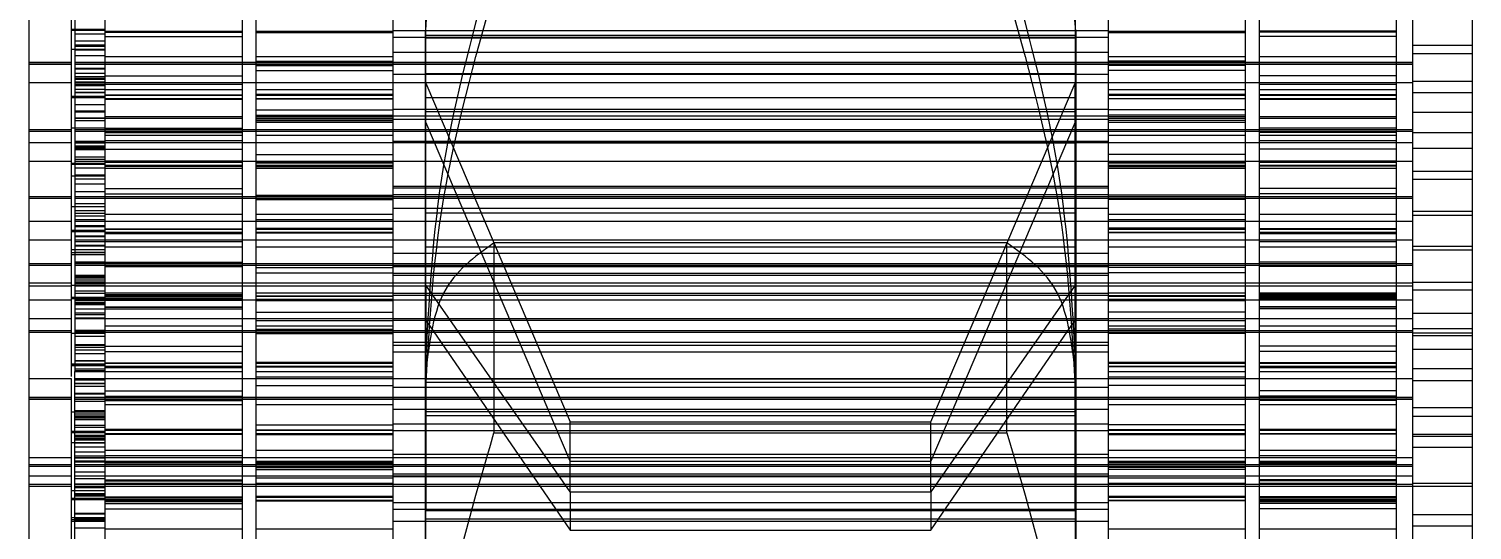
# Model space of a CAD drawing. Header units: metres. Extents: x 0 to 21025, y 0 to 14850.
# Drawn here: x 8624.15 to 8640.15, y 13120.65 to 13126.2 of the extents above; entities that cross this region are included whole.
import ezdxf

# ---------------------------------------------------------------- set-up
doc = ezdxf.new("R2010")
doc.units = ezdxf.units.M
doc.header["$LTSCALE"] = 25
doc.linetypes.add('HIDDEN2', pattern=[4.7625, 3.175, -1.5875])
doc.layers.add('ST1', color=7, linetype='HIDDEN2')

msp = doc.modelspace()

# ---------------------------------------------------------------- linework, layer by layer
at = {"layer": 'ST1'}
for p, q in [((8624.659, 13130.231), (8624.659, 13122.405)), ((8624.623, 13123.357), (8624.623, 13127.047)), ((8624.992, 13127.137), (8624.992, 13123.224)), ((8626.512, 13127.137), (8626.512, 13123.224)), ((8626.664, 13127.108), (8626.664, 13119.282)), ((8628.184, 13127.108), (8628.184, 13119.282)), ((8636.114, 13127.183), (8636.114, 13119.282)), ((8637.634, 13127.108), (8637.634, 13119.282)), ((8637.786, 13127.137), (8637.786, 13123.224)), ((8639.306, 13127.137), (8639.306, 13123.224)), ((8628.549, 13125.6), (8628.549, 13126.714)), ((8635.749, 13126.714), (8635.749, 13125.6)), ((8639.49, 13122.804), (8639.49, 13126.68)), ((8640.149, 13126.68), (8640.149, 13122.804)), ((8624.149, 13126.339), (8624.149, 13123.357)), ((8624.623, 13126.201), (8624.992, 13126.201)), ((8624.992, 13126.183), (8624.623, 13126.183)), ((8624.659, 13126.146), (8624.992, 13126.146)), ((8624.992, 13126.177), (8626.512, 13126.177)), ((8626.512, 13126.172), (8624.992, 13126.172)), ((8624.992, 13126.168), (8626.512, 13126.168)), ((8624.992, 13126.117), (8626.512, 13126.117)), ((8628.184, 13126.172), (8626.664, 13126.172)), ((8626.664, 13126.164), (8628.184, 13126.164)), ((8636.114, 13126.182), (8628.184, 13126.182)), ((8628.184, 13126.111), (8636.114, 13126.111)), ((8628.544, 13122.073), (8628.544, 13126.176)), ((8635.754, 13126.13), (8628.544, 13126.13)), ((8635.754, 13126.099), (8628.544, 13126.099)), ((8635.754, 13126.176), (8635.754, 13122.073)), ((8637.634, 13126.172), (8636.114, 13126.172)), ((8636.114, 13126.164), (8637.634, 13126.164)), ((8639.306, 13126.177), (8637.786, 13126.177)), ((8639.306, 13126.172), (8637.786, 13126.172)), ((8639.306, 13126.168), (8637.786, 13126.168)), ((8639.306, 13126.117), (8637.786, 13126.117)), ((8624.623, 13125.979), (8624.992, 13125.979)), ((8624.992, 13126.066), (8624.659, 13126.066)), ((8624.659, 13126.025), (8624.992, 13126.025)), ((8624.992, 13126.008), (8624.659, 13126.008)), ((8624.659, 13125.97), (8624.992, 13125.97)), ((8628.184, 13125.944), (8636.114, 13125.944)), ((8639.49, 13126.021), (8640.149, 13126.021)), ((8639.49, 13125.929), (8640.149, 13125.929)), ((8624.149, 13125.832), (8624.623, 13125.832)), ((8624.623, 13125.812), (8624.149, 13125.812)), ((8624.623, 13125.809), (8624.149, 13125.809)), ((8624.659, 13125.906), (8624.992, 13125.906)), ((8624.659, 13125.832), (8626.512, 13125.832)), ((8626.512, 13125.812), (8624.659, 13125.812)), ((8626.512, 13125.809), (8624.659, 13125.809)), ((8624.659, 13125.766), (8624.992, 13125.766)), ((8624.659, 13125.761), (8624.992, 13125.761)), ((8624.992, 13125.896), (8626.512, 13125.896)), ((8624.992, 13125.832), (8639.49, 13125.832)), ((8639.49, 13125.812), (8624.992, 13125.812)), ((8639.49, 13125.809), (8624.992, 13125.809)), ((8626.664, 13125.896), (8628.184, 13125.896)), ((8626.664, 13125.845), (8628.184, 13125.845)), ((8626.664, 13125.836), (8628.184, 13125.836)), ((8626.664, 13125.832), (8628.184, 13125.832)), ((8628.184, 13125.812), (8626.664, 13125.812)), ((8628.184, 13125.809), (8626.664, 13125.809)), ((8626.664, 13125.797), (8628.184, 13125.797)), ((8628.184, 13125.832), (8636.114, 13125.832)), ((8636.114, 13125.812), (8628.184, 13125.812)), ((8636.114, 13125.809), (8628.184, 13125.809)), ((8636.114, 13125.896), (8637.634, 13125.896)), ((8637.634, 13125.845), (8636.114, 13125.845)), ((8636.114, 13125.836), (8637.634, 13125.836)), ((8636.114, 13125.832), (8637.634, 13125.832)), ((8637.634, 13125.812), (8636.114, 13125.812)), ((8637.634, 13125.809), (8636.114, 13125.809)), ((8637.634, 13125.797), (8636.114, 13125.797)), ((8637.786, 13125.896), (8639.306, 13125.896)), ((8637.786, 13125.832), (8639.306, 13125.832)), ((8639.306, 13125.812), (8637.786, 13125.812)), ((8639.306, 13125.809), (8637.786, 13125.809)), ((8624.149, 13125.61), (8624.623, 13125.61)), ((8624.659, 13125.711), (8624.992, 13125.711)), ((8624.992, 13125.671), (8624.659, 13125.671)), ((8624.659, 13125.656), (8624.992, 13125.656)), ((8624.659, 13125.647), (8624.992, 13125.647)), ((8624.659, 13125.616), (8624.992, 13125.616)), ((8624.659, 13125.61), (8624.992, 13125.61)), ((8624.659, 13125.61), (8626.512, 13125.61)), ((8624.992, 13125.681), (8626.512, 13125.681)), ((8624.992, 13125.61), (8639.49, 13125.61)), ((8626.664, 13125.741), (8628.184, 13125.741)), ((8626.664, 13125.61), (8628.184, 13125.61)), ((8636.114, 13125.697), (8628.184, 13125.697)), ((8628.184, 13125.61), (8636.114, 13125.61)), ((8628.544, 13125.709), (8635.754, 13125.709)), ((8637.634, 13125.741), (8636.114, 13125.741)), ((8636.114, 13125.61), (8637.634, 13125.61)), ((8639.306, 13125.681), (8637.786, 13125.681)), ((8637.786, 13125.61), (8639.306, 13125.61)), ((8640.149, 13125.62), (8639.49, 13125.62)), ((8624.623, 13125.458), (8624.992, 13125.458)), ((8624.992, 13125.443), (8624.623, 13125.443)), ((8624.992, 13125.44), (8624.623, 13125.44)), ((8624.659, 13125.589), (8624.992, 13125.589)), ((8624.659, 13125.576), (8624.992, 13125.576)), ((8624.659, 13125.535), (8624.992, 13125.535)), ((8624.659, 13125.503), (8624.992, 13125.503)), ((8624.659, 13125.496), (8624.992, 13125.496)), ((8626.512, 13125.586), (8624.992, 13125.586)), ((8626.512, 13125.526), (8624.992, 13125.526)), ((8624.992, 13125.473), (8626.512, 13125.473)), ((8624.992, 13125.469), (8626.512, 13125.469)), ((8628.184, 13125.526), (8626.664, 13125.526)), ((8628.184, 13125.477), (8626.664, 13125.477)), ((8626.664, 13125.469), (8628.184, 13125.469)), ((8628.544, 13125.444), (8635.754, 13125.444)), ((8628.549, 13125.6), (8630.149, 13121.85)), ((8628.549, 13123.363), (8628.549, 13125.6)), ((8634.149, 13121.85), (8635.749, 13125.6)), ((8635.749, 13123.363), (8635.749, 13125.6)), ((8637.634, 13125.526), (8636.114, 13125.526)), ((8637.634, 13125.477), (8636.114, 13125.477)), ((8636.114, 13125.469), (8637.634, 13125.469)), ((8639.306, 13125.586), (8637.786, 13125.586)), ((8639.306, 13125.526), (8637.786, 13125.526)), ((8639.306, 13125.473), (8637.786, 13125.473)), ((8637.786, 13125.469), (8639.306, 13125.469)), ((8640.149, 13125.493), (8639.49, 13125.493)), ((8624.659, 13125.364), (8624.992, 13125.364)), ((8624.659, 13125.363), (8624.992, 13125.363)), ((8624.992, 13125.289), (8624.659, 13125.289)), ((8624.659, 13125.283), (8624.992, 13125.283)), ((8626.512, 13125.429), (8624.992, 13125.429)), ((8624.992, 13125.422), (8626.512, 13125.422)), ((8628.184, 13125.429), (8626.664, 13125.429)), ((8626.664, 13125.426), (8628.184, 13125.426)), ((8626.664, 13125.305), (8628.184, 13125.305)), ((8636.114, 13125.31), (8628.184, 13125.31)), ((8635.749, 13125.284), (8628.549, 13125.284)), ((8637.634, 13125.429), (8636.114, 13125.429)), ((8637.634, 13125.426), (8636.114, 13125.426)), ((8637.634, 13125.305), (8636.114, 13125.305)), ((8639.306, 13125.429), (8637.786, 13125.429)), ((8637.786, 13125.422), (8639.306, 13125.422)), ((8624.659, 13125.217), (8624.992, 13125.217)), ((8624.659, 13125.214), (8624.992, 13125.214)), ((8624.992, 13125.185), (8624.659, 13125.185)), ((8626.512, 13125.229), (8624.992, 13125.229)), ((8626.512, 13125.208), (8624.992, 13125.208)), ((8626.664, 13125.245), (8628.184, 13125.245)), ((8628.184, 13125.229), (8626.664, 13125.229)), ((8626.664, 13125.21), (8628.184, 13125.21)), ((8628.184, 13125.208), (8626.664, 13125.208)), ((8626.664, 13125.19), (8628.184, 13125.19)), ((8626.664, 13125.188), (8628.184, 13125.188)), ((8626.664, 13125.168), (8628.184, 13125.168)), ((8628.184, 13125.239), (8636.114, 13125.239)), ((8628.184, 13125.202), (8636.114, 13125.202)), ((8630.149, 13121.411), (8628.549, 13125.168)), ((8635.749, 13125.168), (8634.149, 13121.411)), ((8637.634, 13125.245), (8636.114, 13125.245)), ((8637.634, 13125.229), (8636.114, 13125.229)), ((8637.634, 13125.21), (8636.114, 13125.21)), ((8637.634, 13125.208), (8636.114, 13125.208)), ((8636.114, 13125.19), (8637.634, 13125.19)), ((8637.634, 13125.188), (8636.114, 13125.188)), ((8636.114, 13125.168), (8637.634, 13125.168)), ((8639.306, 13125.229), (8637.786, 13125.229)), ((8639.306, 13125.208), (8637.786, 13125.208)), ((8639.49, 13125.278), (8640.149, 13125.278)), ((8624.149, 13125.089), (8624.623, 13125.089)), ((8624.623, 13125.067), (8624.149, 13125.067)), ((8624.623, 13125.107), (8624.992, 13125.107)), ((8624.659, 13125.089), (8626.512, 13125.089)), ((8626.512, 13125.067), (8624.659, 13125.067)), ((8624.659, 13124.96), (8624.992, 13124.96)), ((8624.992, 13125.102), (8626.512, 13125.102)), ((8624.992, 13125.089), (8639.49, 13125.089)), ((8639.49, 13125.067), (8624.992, 13125.067)), ((8624.992, 13125.054), (8626.512, 13125.054)), ((8624.992, 13125.023), (8626.512, 13125.023)), ((8624.992, 13124.964), (8626.512, 13124.964)), ((8626.664, 13125.089), (8628.184, 13125.089)), ((8628.184, 13125.067), (8626.664, 13125.067)), ((8626.664, 13125.023), (8628.184, 13125.023)), ((8628.184, 13125.089), (8636.114, 13125.089)), ((8636.114, 13125.067), (8628.184, 13125.067)), ((8636.114, 13125.089), (8637.634, 13125.089)), ((8637.634, 13125.067), (8636.114, 13125.067)), ((8636.114, 13125.023), (8637.634, 13125.023)), ((8639.306, 13125.102), (8637.786, 13125.102)), ((8637.786, 13125.089), (8639.306, 13125.089)), ((8639.306, 13125.067), (8637.786, 13125.067)), ((8639.306, 13125.054), (8637.786, 13125.054)), ((8637.786, 13125.023), (8639.306, 13125.023)), ((8637.786, 13124.964), (8639.306, 13124.964)), ((8639.49, 13125.056), (8640.149, 13125.056)), ((8624.623, 13124.939), (8624.149, 13124.939)), ((8624.659, 13124.942), (8624.992, 13124.942)), ((8624.659, 13124.939), (8624.992, 13124.939)), ((8626.512, 13124.939), (8624.659, 13124.939)), ((8624.659, 13124.907), (8624.992, 13124.907)), ((8624.992, 13124.902), (8624.659, 13124.902)), ((8624.659, 13124.894), (8624.992, 13124.894)), ((8624.659, 13124.884), (8624.992, 13124.884)), ((8624.659, 13124.874), (8624.992, 13124.874)), ((8624.659, 13124.867), (8624.992, 13124.867)), ((8639.49, 13124.939), (8624.992, 13124.939)), ((8624.992, 13124.869), (8626.512, 13124.869)), ((8628.184, 13124.939), (8626.664, 13124.939)), ((8626.664, 13124.809), (8628.184, 13124.809)), ((8636.114, 13124.954), (8628.184, 13124.954)), ((8636.114, 13124.939), (8628.184, 13124.939)), ((8635.749, 13124.935), (8628.549, 13124.935)), ((8637.634, 13124.939), (8636.114, 13124.939)), ((8637.634, 13124.809), (8636.114, 13124.809)), ((8639.306, 13124.939), (8637.786, 13124.939)), ((8639.306, 13124.869), (8637.786, 13124.869)), ((8640.149, 13124.878), (8639.49, 13124.878)), ((8624.149, 13124.738), (8624.623, 13124.738)), ((8624.623, 13124.716), (8624.992, 13124.716)), ((8624.992, 13124.698), (8624.623, 13124.698)), ((8624.659, 13124.783), (8624.992, 13124.783)), ((8624.659, 13124.783), (8624.992, 13124.783)), ((8624.659, 13124.76), (8624.992, 13124.76)), ((8624.659, 13124.738), (8626.512, 13124.738)), ((8624.659, 13124.661), (8624.992, 13124.661)), ((8624.992, 13124.738), (8639.49, 13124.738)), ((8626.512, 13124.735), (8624.992, 13124.735)), ((8624.992, 13124.727), (8626.512, 13124.727)), ((8626.512, 13124.687), (8624.992, 13124.687)), ((8624.992, 13124.683), (8626.512, 13124.683)), ((8626.512, 13124.654), (8624.992, 13124.654)), ((8626.664, 13124.738), (8628.184, 13124.738)), ((8626.664, 13124.731), (8628.184, 13124.731)), ((8626.664, 13124.727), (8628.184, 13124.727)), ((8628.184, 13124.714), (8626.664, 13124.714)), ((8628.184, 13124.687), (8626.664, 13124.687)), ((8626.664, 13124.679), (8628.184, 13124.679)), ((8628.184, 13124.654), (8626.664, 13124.654)), ((8628.184, 13124.738), (8636.114, 13124.738)), ((8636.114, 13124.738), (8637.634, 13124.738)), ((8637.634, 13124.731), (8636.114, 13124.731)), ((8636.114, 13124.727), (8637.634, 13124.727)), ((8637.634, 13124.714), (8636.114, 13124.714)), ((8637.634, 13124.687), (8636.114, 13124.687)), ((8636.114, 13124.679), (8637.634, 13124.679)), ((8637.634, 13124.654), (8636.114, 13124.654)), ((8637.786, 13124.738), (8639.306, 13124.738)), ((8639.306, 13124.735), (8637.786, 13124.735)), ((8637.786, 13124.727), (8639.306, 13124.727)), ((8639.306, 13124.687), (8637.786, 13124.687)), ((8639.306, 13124.683), (8637.786, 13124.683)), ((8639.306, 13124.654), (8637.786, 13124.654)), ((8624.992, 13124.57), (8624.623, 13124.57)), ((8624.992, 13124.581), (8624.659, 13124.581)), ((8624.659, 13124.541), (8624.992, 13124.541)), ((8624.659, 13124.54), (8624.992, 13124.54)), ((8624.659, 13124.485), (8624.992, 13124.485)), ((8640.149, 13124.621), (8639.49, 13124.621)), ((8639.49, 13124.536), (8640.149, 13124.536)), ((8624.149, 13124.347), (8624.623, 13124.347)), ((8624.623, 13124.324), (8624.149, 13124.324)), ((8624.659, 13124.401), (8624.992, 13124.401)), ((8624.659, 13124.347), (8626.512, 13124.347)), ((8626.512, 13124.324), (8624.659, 13124.324)), ((8624.992, 13124.432), (8626.512, 13124.432)), ((8624.992, 13124.373), (8626.512, 13124.373)), ((8624.992, 13124.347), (8639.49, 13124.347)), ((8639.49, 13124.324), (8624.992, 13124.324)), ((8626.664, 13124.36), (8628.184, 13124.36)), ((8626.664, 13124.347), (8628.184, 13124.347)), ((8628.184, 13124.324), (8626.664, 13124.324)), ((8628.184, 13124.459), (8636.114, 13124.459)), ((8636.114, 13124.438), (8628.184, 13124.438)), ((8628.184, 13124.367), (8636.114, 13124.367)), ((8628.184, 13124.347), (8636.114, 13124.347)), ((8636.114, 13124.324), (8628.184, 13124.324)), ((8637.634, 13124.36), (8636.114, 13124.36)), ((8636.114, 13124.347), (8637.634, 13124.347)), ((8637.634, 13124.324), (8636.114, 13124.324)), ((8639.306, 13124.432), (8637.786, 13124.432)), ((8639.306, 13124.373), (8637.786, 13124.373)), ((8637.786, 13124.347), (8639.306, 13124.347)), ((8639.306, 13124.324), (8637.786, 13124.324)), ((8624.623, 13124.235), (8624.992, 13124.235)), ((8624.992, 13124.264), (8624.659, 13124.264)), ((8624.992, 13124.186), (8624.659, 13124.186)), ((8624.659, 13124.162), (8624.992, 13124.162)), ((8626.664, 13124.312), (8628.184, 13124.312)), ((8636.114, 13124.212), (8628.184, 13124.212)), ((8628.549, 13124.166), (8635.749, 13124.166)), ((8637.634, 13124.312), (8636.114, 13124.312)), ((8639.49, 13124.184), (8640.149, 13124.184)), ((8624.623, 13124.067), (8624.149, 13124.067)), ((8624.659, 13124.131), (8624.992, 13124.131)), ((8624.659, 13124.091), (8624.992, 13124.091)), ((8626.512, 13124.067), (8624.659, 13124.067)), ((8624.659, 13124.022), (8624.992, 13124.022)), ((8624.659, 13124.016), (8624.992, 13124.016)), ((8624.659, 13124.011), (8624.992, 13124.011)), ((8624.992, 13124.151), (8626.512, 13124.151)), ((8639.49, 13124.067), (8624.992, 13124.067)), ((8626.664, 13124.151), (8628.184, 13124.151)), ((8626.664, 13124.092), (8628.184, 13124.092)), ((8628.184, 13124.067), (8626.664, 13124.067)), ((8636.114, 13124.067), (8628.184, 13124.067)), ((8636.114, 13124.151), (8637.634, 13124.151)), ((8636.114, 13124.092), (8637.634, 13124.092)), ((8637.634, 13124.067), (8636.114, 13124.067)), ((8637.786, 13124.151), (8639.306, 13124.151)), ((8639.306, 13124.067), (8637.786, 13124.067)), ((8640.149, 13124.135), (8639.49, 13124.135)), ((8624.149, 13123.866), (8624.623, 13123.866)), ((8624.623, 13123.973), (8624.992, 13123.973)), ((8624.992, 13123.955), (8624.623, 13123.955)), ((8624.659, 13123.911), (8624.992, 13123.911)), ((8624.659, 13123.903), (8624.992, 13123.903)), ((8624.659, 13123.866), (8624.992, 13123.866)), ((8624.659, 13123.866), (8626.512, 13123.866)), ((8624.659, 13123.845), (8624.992, 13123.845)), ((8624.992, 13123.988), (8626.512, 13123.988)), ((8624.992, 13123.984), (8626.512, 13123.984)), ((8626.512, 13123.945), (8624.992, 13123.945)), ((8624.992, 13123.937), (8626.512, 13123.937)), ((8624.992, 13123.937), (8626.512, 13123.937)), ((8624.992, 13123.866), (8639.49, 13123.866)), ((8626.512, 13123.841), (8624.992, 13123.841)), ((8626.664, 13123.996), (8628.184, 13123.996)), ((8628.184, 13123.992), (8626.664, 13123.992)), ((8626.664, 13123.984), (8628.184, 13123.984)), ((8628.184, 13123.945), (8626.664, 13123.945)), ((8626.664, 13123.941), (8628.184, 13123.941)), ((8626.664, 13123.866), (8628.184, 13123.866)), ((8628.184, 13123.866), (8636.114, 13123.866)), ((8637.634, 13123.996), (8636.114, 13123.996)), ((8637.634, 13123.992), (8636.114, 13123.992)), ((8636.114, 13123.984), (8637.634, 13123.984)), ((8637.634, 13123.945), (8636.114, 13123.945)), ((8637.634, 13123.941), (8636.114, 13123.941)), ((8636.114, 13123.866), (8637.634, 13123.866)), ((8639.306, 13123.988), (8637.786, 13123.988)), ((8637.786, 13123.984), (8639.306, 13123.984)), ((8639.306, 13123.945), (8637.786, 13123.945)), ((8639.306, 13123.937), (8637.786, 13123.937)), ((8637.786, 13123.937), (8639.306, 13123.937)), ((8637.786, 13123.866), (8639.306, 13123.866)), ((8639.306, 13123.841), (8637.786, 13123.841)), ((8624.623, 13123.757), (8624.992, 13123.757)), ((8624.623, 13123.726), (8624.992, 13123.726)), ((8624.992, 13123.698), (8624.623, 13123.698)), ((8624.992, 13123.804), (8624.659, 13123.804)), ((8624.659, 13123.798), (8624.992, 13123.798)), ((8624.659, 13123.729), (8624.992, 13123.729)), ((8626.512, 13123.782), (8624.992, 13123.782)), ((8628.184, 13123.782), (8626.664, 13123.782)), ((8628.184, 13123.717), (8636.114, 13123.717)), ((8628.549, 13123.786), (8635.749, 13123.786)), ((8629.305, 13123.83), (8629.305, 13121.728)), ((8634.992, 13123.83), (8629.305, 13123.83)), ((8634.992, 13121.728), (8634.992, 13123.83)), ((8637.634, 13123.782), (8636.114, 13123.782)), ((8639.306, 13123.782), (8637.786, 13123.782)), ((8639.49, 13123.793), (8640.149, 13123.793)), ((8640.149, 13123.749), (8639.49, 13123.749)), ((8624.149, 13123.604), (8624.623, 13123.604)), ((8624.623, 13123.582), (8624.149, 13123.582)), ((8624.659, 13123.62), (8624.992, 13123.62)), ((8624.659, 13123.619), (8624.992, 13123.619)), ((8624.659, 13123.604), (8626.512, 13123.604)), ((8626.512, 13123.582), (8624.659, 13123.582)), ((8624.992, 13123.617), (8626.512, 13123.617)), ((8624.992, 13123.604), (8639.49, 13123.604)), ((8639.49, 13123.582), (8624.992, 13123.582)), ((8624.992, 13123.569), (8626.512, 13123.569)), ((8626.664, 13123.604), (8628.184, 13123.604)), ((8628.184, 13123.582), (8626.664, 13123.582)), ((8626.664, 13123.56), (8628.184, 13123.56)), ((8628.184, 13123.604), (8636.114, 13123.604)), ((8636.114, 13123.582), (8628.184, 13123.582)), ((8636.114, 13123.566), (8628.184, 13123.566)), ((8636.114, 13123.604), (8637.634, 13123.604)), ((8637.634, 13123.582), (8636.114, 13123.582)), ((8637.634, 13123.56), (8636.114, 13123.56)), ((8639.306, 13123.617), (8637.786, 13123.617)), ((8637.786, 13123.604), (8639.306, 13123.604)), ((8639.306, 13123.582), (8637.786, 13123.582)), ((8639.306, 13123.569), (8637.786, 13123.569)), ((8624.149, 13123.388), (8624.623, 13123.388)), ((8624.623, 13123.363), (8624.992, 13123.363)), ((8624.659, 13123.473), (8624.992, 13123.473)), ((8624.659, 13123.457), (8624.992, 13123.457)), ((8624.992, 13123.441), (8624.659, 13123.441)), ((8624.659, 13123.422), (8624.992, 13123.422)), ((8624.659, 13123.399), (8624.992, 13123.399)), ((8624.659, 13123.389), (8624.992, 13123.389)), ((8624.659, 13123.388), (8624.992, 13123.388)), ((8624.659, 13123.382), (8624.992, 13123.382)), ((8624.992, 13123.388), (8626.512, 13123.388)), ((8624.992, 13123.388), (8639.49, 13123.388)), ((8626.664, 13123.501), (8628.184, 13123.501)), ((8626.664, 13123.388), (8628.184, 13123.388)), ((8628.184, 13123.495), (8636.114, 13123.495)), ((8636.114, 13123.469), (8628.184, 13123.469)), ((8628.184, 13123.388), (8636.114, 13123.388)), ((8630.149, 13121.074), (8628.549, 13123.363)), ((8628.549, 13123.363), (8628.549, 13120.867)), ((8635.749, 13123.363), (8634.149, 13121.074)), ((8635.749, 13120.867), (8635.749, 13123.363)), ((8637.634, 13123.501), (8636.114, 13123.501)), ((8636.114, 13123.388), (8637.634, 13123.388)), ((8637.786, 13123.388), (8639.306, 13123.388)), ((8640.149, 13123.393), (8639.49, 13123.393)), ((8624.149, 13123.357), (8624.149, 13123.195)), ((8624.149, 13123.357), (8624.623, 13123.357)), ((8624.623, 13123.195), (8624.623, 13123.357)), ((8624.623, 13123.231), (8624.992, 13123.231)), ((8624.992, 13123.213), (8624.623, 13123.213)), ((8624.659, 13123.357), (8626.512, 13123.357)), ((8624.659, 13123.298), (8624.992, 13123.298)), ((8624.659, 13123.275), (8624.992, 13123.275)), ((8624.659, 13123.216), (8624.992, 13123.216)), ((8624.992, 13123.357), (8639.49, 13123.357)), ((8624.992, 13123.279), (8626.512, 13123.279)), ((8624.992, 13123.259), (8626.512, 13123.259)), ((8626.512, 13123.25), (8624.992, 13123.25)), ((8624.992, 13123.242), (8626.512, 13123.242)), ((8624.992, 13123.224), (8626.512, 13123.224)), ((8624.992, 13123.224), (8624.992, 13119.282)), ((8624.992, 13123.219), (8626.512, 13123.219)), ((8626.512, 13123.202), (8624.992, 13123.202)), ((8626.512, 13123.224), (8626.512, 13119.282)), ((8626.664, 13123.357), (8628.184, 13123.357)), ((8626.664, 13123.279), (8628.184, 13123.279)), ((8626.664, 13123.246), (8628.184, 13123.246)), ((8626.664, 13123.242), (8628.184, 13123.242)), ((8628.184, 13123.202), (8626.664, 13123.202)), ((8628.184, 13123.357), (8636.114, 13123.357)), ((8636.114, 13123.269), (8628.184, 13123.269)), ((8636.114, 13123.248), (8628.184, 13123.248)), ((8636.114, 13123.357), (8637.634, 13123.357)), ((8636.114, 13123.279), (8637.634, 13123.279)), ((8637.634, 13123.246), (8636.114, 13123.246)), ((8636.114, 13123.242), (8637.634, 13123.242)), ((8637.634, 13123.202), (8636.114, 13123.202)), ((8637.786, 13123.357), (8639.306, 13123.357)), ((8637.786, 13123.279), (8639.306, 13123.279)), ((8639.306, 13123.259), (8637.786, 13123.259)), ((8639.306, 13123.25), (8637.786, 13123.25)), ((8637.786, 13123.242), (8639.306, 13123.242)), ((8639.306, 13123.224), (8637.786, 13123.224)), ((8637.786, 13123.224), (8637.786, 13119.282)), ((8637.786, 13123.219), (8639.306, 13123.219)), ((8639.306, 13123.202), (8637.786, 13123.202)), ((8639.306, 13123.224), (8639.306, 13119.282)), ((8639.49, 13123.312), (8640.149, 13123.312)), ((8624.149, 13123.195), (8624.149, 13122.323)), ((8624.623, 13123.195), (8624.149, 13123.195)), ((8624.623, 13122.349), (8624.623, 13123.195)), ((8624.659, 13123.195), (8624.992, 13123.195)), ((8626.512, 13123.195), (8624.659, 13123.195)), ((8624.659, 13123.176), (8624.992, 13123.176)), ((8624.992, 13123.158), (8624.659, 13123.158)), ((8624.659, 13123.15), (8624.992, 13123.15)), ((8624.992, 13123.096), (8624.659, 13123.096)), ((8624.659, 13123.055), (8624.992, 13123.055)), ((8624.992, 13123.198), (8626.512, 13123.198)), ((8639.49, 13123.195), (8624.992, 13123.195)), ((8624.992, 13123.124), (8626.512, 13123.124)), ((8624.992, 13123.118), (8626.512, 13123.118)), ((8624.992, 13123.1), (8626.512, 13123.1)), ((8628.184, 13123.195), (8626.664, 13123.195)), ((8626.664, 13123.194), (8628.184, 13123.194)), ((8626.664, 13123.065), (8628.184, 13123.065)), ((8636.114, 13123.195), (8628.184, 13123.195)), ((8637.634, 13123.195), (8636.114, 13123.195)), ((8636.114, 13123.194), (8637.634, 13123.194)), ((8637.634, 13123.065), (8636.114, 13123.065)), ((8639.306, 13123.198), (8637.786, 13123.198)), ((8639.306, 13123.195), (8637.786, 13123.195)), ((8639.306, 13123.124), (8637.786, 13123.124)), ((8639.306, 13123.118), (8637.786, 13123.118)), ((8639.306, 13123.1), (8637.786, 13123.1)), ((8639.49, 13123.051), (8640.149, 13123.051)), ((8624.149, 13122.994), (8624.623, 13122.994)), ((8624.659, 13123.039), (8624.992, 13123.039)), ((8624.659, 13123), (8624.992, 13123)), ((8624.659, 13122.994), (8626.512, 13122.994)), ((8624.992, 13122.994), (8639.49, 13122.994)), ((8626.512, 13122.91), (8624.992, 13122.91)), ((8626.664, 13122.994), (8628.184, 13122.994)), ((8628.184, 13122.969), (8626.664, 13122.969)), ((8628.184, 13122.91), (8626.664, 13122.91)), ((8628.184, 13122.994), (8636.114, 13122.994)), ((8628.184, 13122.974), (8636.114, 13122.974)), ((8628.549, 13122.973), (8630.149, 13120.649)), ((8634.149, 13120.649), (8635.749, 13122.973)), ((8636.114, 13122.994), (8637.634, 13122.994)), ((8637.634, 13122.969), (8636.114, 13122.969)), ((8637.634, 13122.91), (8636.114, 13122.91)), ((8637.786, 13122.994), (8639.306, 13122.994)), ((8639.306, 13122.91), (8637.786, 13122.91)), ((8624.149, 13122.862), (8624.623, 13122.862)), ((8624.623, 13122.839), (8624.149, 13122.839)), ((8624.992, 13122.826), (8624.623, 13122.826)), ((8624.659, 13122.862), (8626.512, 13122.862)), ((8624.992, 13122.861), (8624.659, 13122.861)), ((8624.992, 13122.84), (8624.659, 13122.84)), ((8626.512, 13122.839), (8624.659, 13122.839)), ((8624.659, 13122.797), (8624.992, 13122.797)), ((8624.992, 13122.862), (8639.49, 13122.862)), ((8639.49, 13122.839), (8624.992, 13122.839)), ((8626.664, 13122.875), (8628.184, 13122.875)), ((8626.664, 13122.862), (8628.184, 13122.862)), ((8628.184, 13122.839), (8626.664, 13122.839)), ((8626.664, 13122.827), (8628.184, 13122.827)), ((8628.184, 13122.862), (8636.114, 13122.862)), ((8636.114, 13122.839), (8628.184, 13122.839)), ((8636.114, 13122.727), (8628.184, 13122.727)), ((8637.634, 13122.875), (8636.114, 13122.875)), ((8636.114, 13122.862), (8637.634, 13122.862)), ((8637.634, 13122.839), (8636.114, 13122.839)), ((8637.634, 13122.827), (8636.114, 13122.827)), ((8637.786, 13122.862), (8639.306, 13122.862)), ((8639.306, 13122.839), (8637.786, 13122.839)), ((8640.149, 13122.877), (8639.49, 13122.877)), ((8639.49, 13122.834), (8640.149, 13122.834)), ((8639.49, 13122.004), (8639.49, 13122.804)), ((8639.49, 13122.804), (8640.149, 13122.804)), ((8640.149, 13122.804), (8640.149, 13122.004)), ((8624.992, 13122.701), (8624.659, 13122.701)), ((8624.659, 13122.696), (8624.992, 13122.696)), ((8624.659, 13122.676), (8624.992, 13122.676)), ((8624.659, 13122.646), (8624.992, 13122.646)), ((8624.659, 13122.606), (8624.992, 13122.606)), ((8624.992, 13122.688), (8626.512, 13122.688)), ((8624.992, 13122.629), (8626.512, 13122.629)), ((8636.114, 13122.694), (8628.184, 13122.694)), ((8628.184, 13122.623), (8636.114, 13122.623)), ((8639.306, 13122.688), (8637.786, 13122.688)), ((8639.306, 13122.629), (8637.786, 13122.629)), ((8640.149, 13122.65), (8639.49, 13122.65)), ((8624.623, 13122.491), (8624.992, 13122.491)), ((8624.623, 13122.488), (8624.992, 13122.488)), ((8624.992, 13122.47), (8624.623, 13122.47)), ((8624.659, 13122.526), (8624.992, 13122.526)), ((8624.992, 13122.52), (8624.659, 13122.52)), ((8624.659, 13122.437), (8624.992, 13122.437)), ((8624.659, 13122.418), (8624.992, 13122.418)), ((8624.659, 13122.405), (8624.992, 13122.405)), ((8624.659, 13121.65), (8624.659, 13122.405)), ((8624.992, 13122.503), (8626.512, 13122.503)), ((8624.992, 13122.499), (8626.512, 13122.499)), ((8626.512, 13122.46), (8624.992, 13122.46)), ((8624.992, 13122.452), (8626.512, 13122.452)), ((8624.992, 13122.407), (8626.512, 13122.407)), ((8628.184, 13122.507), (8626.664, 13122.507)), ((8626.664, 13122.499), (8628.184, 13122.499)), ((8628.184, 13122.46), (8626.664, 13122.46)), ((8626.664, 13122.456), (8628.184, 13122.456)), ((8626.664, 13122.407), (8628.184, 13122.407)), ((8637.634, 13122.507), (8636.114, 13122.507)), ((8636.114, 13122.499), (8637.634, 13122.499)), ((8637.634, 13122.46), (8636.114, 13122.46)), ((8637.634, 13122.456), (8636.114, 13122.456)), ((8636.114, 13122.407), (8637.634, 13122.407)), ((8639.306, 13122.503), (8637.786, 13122.503)), ((8637.786, 13122.499), (8639.306, 13122.499)), ((8639.306, 13122.46), (8637.786, 13122.46)), ((8637.786, 13122.452), (8639.306, 13122.452)), ((8637.786, 13122.407), (8639.306, 13122.407)), ((8639.49, 13122.44), (8640.149, 13122.44)), ((8624.149, 13122.323), (8624.149, 13121.451)), ((8624.623, 13122.323), (8624.149, 13122.323)), ((8624.623, 13121.452), (8624.623, 13122.323)), ((8626.512, 13122.323), (8624.659, 13122.323)), ((8624.992, 13122.319), (8624.659, 13122.319)), ((8624.659, 13122.313), (8624.992, 13122.313)), ((8624.659, 13122.277), (8624.992, 13122.277)), ((8624.659, 13122.272), (8624.992, 13122.272)), ((8624.659, 13122.244), (8624.992, 13122.244)), ((8639.49, 13122.323), (8624.992, 13122.323)), ((8626.664, 13122.347), (8628.184, 13122.347)), ((8628.184, 13122.323), (8626.664, 13122.323)), ((8626.664, 13122.252), (8628.184, 13122.252)), ((8636.114, 13122.323), (8628.184, 13122.323)), ((8635.754, 13122.322), (8628.544, 13122.322)), ((8635.754, 13122.284), (8628.544, 13122.284)), ((8635.754, 13122.343), (8635.754, 13122.284)), ((8636.114, 13122.347), (8637.634, 13122.347)), ((8637.634, 13122.323), (8636.114, 13122.323)), ((8637.634, 13122.252), (8636.114, 13122.252)), ((8639.306, 13122.323), (8637.786, 13122.323)), ((8639.49, 13122.308), (8640.149, 13122.308)), ((8624.149, 13122.122), (8624.623, 13122.122)), ((8624.149, 13122.119), (8624.623, 13122.119)), ((8624.623, 13122.097), (8624.149, 13122.097)), ((8624.659, 13122.167), (8624.992, 13122.167)), ((8624.659, 13122.159), (8624.992, 13122.159)), ((8624.659, 13122.122), (8624.992, 13122.122)), ((8624.659, 13122.122), (8626.512, 13122.122)), ((8624.659, 13122.119), (8626.512, 13122.119)), ((8624.659, 13122.101), (8624.992, 13122.101)), ((8626.512, 13122.097), (8624.659, 13122.097)), ((8624.992, 13122.192), (8626.512, 13122.192)), ((8624.992, 13122.132), (8626.512, 13122.132)), ((8624.992, 13122.122), (8639.49, 13122.122)), ((8624.992, 13122.119), (8639.49, 13122.119)), ((8626.512, 13122.097), (8624.992, 13122.097)), ((8639.49, 13122.097), (8624.992, 13122.097)), ((8624.992, 13122.084), (8626.512, 13122.084)), ((8626.664, 13122.122), (8628.184, 13122.122)), ((8626.664, 13122.119), (8628.184, 13122.119)), ((8628.184, 13122.097), (8626.664, 13122.097)), ((8628.184, 13122.232), (8636.114, 13122.232)), ((8628.184, 13122.122), (8636.114, 13122.122)), ((8628.184, 13122.119), (8636.114, 13122.119)), ((8636.114, 13122.097), (8628.184, 13122.097)), ((8636.114, 13122.122), (8637.634, 13122.122)), ((8636.114, 13122.119), (8637.634, 13122.119)), ((8637.634, 13122.097), (8636.114, 13122.097)), ((8639.306, 13122.192), (8637.786, 13122.192)), ((8639.306, 13122.132), (8637.786, 13122.132)), ((8637.786, 13122.122), (8639.306, 13122.122)), ((8637.786, 13122.119), (8639.306, 13122.119)), ((8639.306, 13122.097), (8637.786, 13122.097)), ((8639.306, 13122.097), (8637.786, 13122.097)), ((8639.306, 13122.084), (8637.786, 13122.084)), ((8624.992, 13121.954), (8624.623, 13121.954)), ((8624.659, 13122.078), (8624.992, 13122.078)), ((8624.659, 13121.972), (8624.992, 13121.972)), ((8624.659, 13121.937), (8624.992, 13121.937)), ((8626.512, 13122.038), (8624.992, 13122.038)), ((8628.184, 13122.038), (8626.664, 13122.038)), ((8636.114, 13121.985), (8628.184, 13121.985)), ((8628.544, 13121.958), (8628.544, 13122.073)), ((8635.754, 13121.958), (8628.544, 13121.958)), ((8628.544, 13117.391), (8628.544, 13121.958)), ((8635.754, 13122.073), (8635.754, 13121.958)), ((8635.754, 13121.958), (8635.754, 13117.391)), ((8637.634, 13122.038), (8636.114, 13122.038)), ((8639.306, 13122.038), (8637.786, 13122.038)), ((8639.49, 13121.686), (8639.49, 13122.004)), ((8640.149, 13122.004), (8639.49, 13122.004)), ((8640.149, 13122.004), (8640.149, 13121.686)), ((8624.659, 13121.914), (8624.992, 13121.914)), ((8624.659, 13121.904), (8624.992, 13121.904)), ((8624.659, 13121.897), (8624.992, 13121.897)), ((8624.659, 13121.876), (8624.992, 13121.876)), ((8624.659, 13121.875), (8624.992, 13121.875)), ((8624.659, 13121.813), (8624.992, 13121.813)), ((8624.659, 13121.79), (8624.992, 13121.79)), ((8626.512, 13121.765), (8624.992, 13121.765)), ((8626.664, 13121.816), (8628.184, 13121.816)), ((8626.664, 13121.761), (8628.184, 13121.761)), ((8636.114, 13121.822), (8628.184, 13121.822)), ((8628.544, 13121.918), (8635.754, 13121.918)), ((8630.149, 13121.074), (8630.149, 13121.85)), ((8630.149, 13121.85), (8634.149, 13121.85)), ((8634.149, 13121.074), (8634.149, 13121.85)), ((8637.634, 13121.816), (8636.114, 13121.816)), ((8637.634, 13121.761), (8636.114, 13121.761)), ((8639.306, 13121.765), (8637.786, 13121.765)), ((8640.149, 13121.908), (8639.49, 13121.908)), ((8624.623, 13121.746), (8624.992, 13121.746)), ((8624.992, 13121.728), (8624.623, 13121.728)), ((8624.623, 13121.618), (8624.992, 13121.618)), ((8624.659, 13121.729), (8624.992, 13121.729)), ((8624.992, 13121.697), (8624.659, 13121.697)), ((8624.659, 13121.691), (8624.992, 13121.691)), ((8624.659, 13121.681), (8624.992, 13121.681)), ((8624.659, 13121.665), (8624.992, 13121.665)), ((8624.659, 13121.028), (8624.659, 13121.65)), ((8624.659, 13121.65), (8624.992, 13121.65)), ((8624.992, 13121.611), (8624.659, 13121.611)), ((8624.992, 13121.757), (8626.512, 13121.757)), ((8626.512, 13121.717), (8624.992, 13121.717)), ((8624.992, 13121.713), (8626.512, 13121.713)), ((8626.664, 13121.757), (8628.184, 13121.757)), ((8626.664, 13121.756), (8628.184, 13121.756)), ((8628.184, 13121.717), (8626.664, 13121.717)), ((8626.664, 13121.709), (8628.184, 13121.709)), ((8628.184, 13121.751), (8636.114, 13121.751)), ((8629.305, 13121.728), (8634.992, 13121.728)), ((8636.114, 13121.757), (8637.634, 13121.757)), ((8637.634, 13121.756), (8636.114, 13121.756)), ((8637.634, 13121.717), (8636.114, 13121.717)), ((8636.114, 13121.709), (8637.634, 13121.709)), ((8637.786, 13121.757), (8639.306, 13121.757)), ((8639.306, 13121.717), (8637.786, 13121.717)), ((8639.306, 13121.713), (8637.786, 13121.713)), ((8640.149, 13121.708), (8639.49, 13121.708)), ((8639.49, 13120.008), (8639.49, 13121.686)), ((8640.149, 13121.686), (8639.49, 13121.686)), ((8640.149, 13121.686), (8640.149, 13120.008)), ((8624.149, 13121.451), (8624.149, 13121.133)), ((8624.623, 13121.451), (8624.149, 13121.451)), ((8624.623, 13121.133), (8624.623, 13121.451)), ((8624.659, 13121.57), (8624.992, 13121.57)), ((8624.659, 13121.515), (8624.992, 13121.515)), ((8624.659, 13121.472), (8624.992, 13121.472)), ((8624.659, 13121.451), (8624.992, 13121.451)), ((8626.512, 13121.451), (8624.659, 13121.451)), ((8624.992, 13121.535), (8626.512, 13121.535)), ((8624.992, 13121.475), (8626.512, 13121.475)), ((8639.49, 13121.451), (8624.992, 13121.451)), ((8626.664, 13121.535), (8628.184, 13121.535)), ((8628.184, 13121.451), (8626.664, 13121.451)), ((8628.184, 13121.489), (8636.114, 13121.489)), ((8636.114, 13121.451), (8628.184, 13121.451)), ((8636.114, 13121.535), (8637.634, 13121.535)), ((8637.634, 13121.451), (8636.114, 13121.451)), ((8637.786, 13121.535), (8639.306, 13121.535)), ((8637.786, 13121.475), (8639.306, 13121.475)), ((8639.306, 13121.451), (8637.786, 13121.451)), ((8639.49, 13121.568), (8640.149, 13121.568)), ((8639.49, 13121.566), (8640.149, 13121.566)), ((8624.149, 13121.377), (8624.623, 13121.377)), ((8624.623, 13121.354), (8624.149, 13121.354)), ((8624.992, 13121.414), (8624.659, 13121.414)), ((8624.659, 13121.405), (8624.992, 13121.405)), ((8624.659, 13121.377), (8626.512, 13121.377)), ((8626.512, 13121.354), (8624.659, 13121.354)), ((8624.659, 13121.295), (8624.992, 13121.295)), ((8626.512, 13121.407), (8624.992, 13121.407)), ((8626.512, 13121.395), (8624.992, 13121.395)), ((8624.992, 13121.38), (8626.512, 13121.38)), ((8624.992, 13121.377), (8639.49, 13121.377)), ((8639.49, 13121.354), (8624.992, 13121.354)), ((8628.184, 13121.407), (8626.664, 13121.407)), ((8628.184, 13121.395), (8626.664, 13121.395)), ((8626.664, 13121.39), (8628.184, 13121.39)), ((8626.664, 13121.377), (8628.184, 13121.377)), ((8628.184, 13121.354), (8626.664, 13121.354)), ((8626.664, 13121.342), (8628.184, 13121.342)), ((8626.664, 13121.32), (8628.184, 13121.32)), ((8628.184, 13121.377), (8636.114, 13121.377)), ((8636.114, 13121.354), (8628.184, 13121.354)), ((8630.149, 13121.411), (8634.149, 13121.411)), ((8637.634, 13121.407), (8636.114, 13121.407)), ((8637.634, 13121.395), (8636.114, 13121.395)), ((8637.634, 13121.39), (8636.114, 13121.39)), ((8636.114, 13121.377), (8637.634, 13121.377)), ((8637.634, 13121.354), (8636.114, 13121.354)), ((8637.634, 13121.342), (8636.114, 13121.342)), ((8637.634, 13121.32), (8636.114, 13121.32)), ((8639.306, 13121.407), (8637.786, 13121.407)), ((8639.306, 13121.395), (8637.786, 13121.395)), ((8639.306, 13121.38), (8637.786, 13121.38)), ((8637.786, 13121.377), (8639.306, 13121.377)), ((8639.306, 13121.354), (8637.786, 13121.354)), ((8624.149, 13121.249), (8624.623, 13121.249)), ((8624.623, 13121.154), (8624.149, 13121.154)), ((8624.149, 13121.133), (8624.149, 13119.841)), ((8624.623, 13121.133), (8624.149, 13121.133)), ((8624.623, 13117.443), (8624.623, 13121.133)), ((8624.659, 13121.249), (8626.512, 13121.249)), ((8624.992, 13121.216), (8624.659, 13121.216)), ((8624.659, 13121.161), (8624.992, 13121.161)), ((8626.512, 13121.154), (8624.659, 13121.154)), ((8626.512, 13121.133), (8624.659, 13121.133)), ((8624.659, 13121.121), (8624.992, 13121.121)), ((8624.992, 13121.249), (8639.49, 13121.249)), ((8624.992, 13121.207), (8626.512, 13121.207)), ((8624.992, 13121.194), (8626.512, 13121.194)), ((8626.512, 13121.165), (8624.992, 13121.165)), ((8639.49, 13121.154), (8624.992, 13121.154)), ((8639.49, 13121.133), (8624.992, 13121.133)), ((8626.664, 13121.249), (8628.184, 13121.249)), ((8628.184, 13121.225), (8626.664, 13121.225)), ((8628.184, 13121.165), (8626.664, 13121.165)), ((8628.184, 13121.154), (8626.664, 13121.154)), ((8628.184, 13121.133), (8626.664, 13121.133)), ((8628.184, 13121.273), (8636.114, 13121.273)), ((8628.184, 13121.249), (8636.114, 13121.249)), ((8628.184, 13121.242), (8636.114, 13121.242)), ((8636.114, 13121.242), (8628.184, 13121.242)), ((8636.114, 13121.154), (8628.184, 13121.154)), ((8636.114, 13121.133), (8628.184, 13121.133)), ((8636.114, 13121.249), (8637.634, 13121.249)), ((8637.634, 13121.225), (8636.114, 13121.225)), ((8637.634, 13121.165), (8636.114, 13121.165)), ((8637.634, 13121.154), (8636.114, 13121.154)), ((8637.634, 13121.133), (8636.114, 13121.133)), ((8637.786, 13121.249), (8639.306, 13121.249)), ((8639.306, 13121.207), (8637.786, 13121.207)), ((8639.306, 13121.194), (8637.786, 13121.194)), ((8639.306, 13121.165), (8637.786, 13121.165)), ((8639.306, 13121.154), (8637.786, 13121.154)), ((8639.306, 13121.133), (8637.786, 13121.133)), ((8640.149, 13121.166), (8639.49, 13121.166)), ((8640.149, 13121.132), (8639.49, 13121.132)), ((8624.992, 13121.082), (8624.623, 13121.082)), ((8624.623, 13121.003), (8624.992, 13121.003)), ((8624.992, 13120.985), (8624.623, 13120.985)), ((8624.659, 13121.053), (8624.992, 13121.053)), ((8624.659, 13121.041), (8624.992, 13121.041)), ((8624.659, 13121.028), (8624.992, 13121.028)), ((8624.659, 13119.645), (8624.659, 13121.028)), ((8624.992, 13121.018), (8626.512, 13121.018)), ((8624.992, 13121.014), (8626.512, 13121.014)), ((8624.992, 13121.008), (8626.512, 13121.008)), ((8624.992, 13120.993), (8626.512, 13120.993)), ((8626.512, 13120.975), (8624.992, 13120.975)), ((8624.992, 13120.967), (8626.512, 13120.967)), ((8628.184, 13121.022), (8626.664, 13121.022)), ((8626.664, 13121.014), (8628.184, 13121.014)), ((8628.184, 13120.975), (8626.664, 13120.975)), ((8626.664, 13120.971), (8628.184, 13120.971)), ((8630.149, 13121.074), (8634.149, 13121.074)), ((8630.149, 13121.074), (8630.149, 13120.649)), ((8634.149, 13121.074), (8634.149, 13120.649)), ((8637.634, 13121.022), (8636.114, 13121.022)), ((8636.114, 13121.014), (8637.634, 13121.014)), ((8637.634, 13120.975), (8636.114, 13120.975)), ((8637.634, 13120.971), (8636.114, 13120.971)), ((8639.306, 13121.018), (8637.786, 13121.018)), ((8637.786, 13121.014), (8639.306, 13121.014)), ((8637.786, 13121.008), (8639.306, 13121.008)), ((8637.786, 13120.993), (8639.306, 13120.993)), ((8639.306, 13120.975), (8637.786, 13120.975)), ((8637.786, 13120.967), (8639.306, 13120.967)), ((8624.992, 13120.834), (8624.659, 13120.834)), ((8624.659, 13120.828), (8624.992, 13120.828)), ((8624.992, 13120.944), (8626.512, 13120.944)), ((8624.992, 13120.884), (8626.512, 13120.884)), ((8636.114, 13120.95), (8628.184, 13120.95)), ((8628.184, 13120.879), (8636.114, 13120.879)), ((8628.549, 13120.867), (8635.749, 13120.867)), ((8628.549, 13119.714), (8628.549, 13120.867)), ((8635.749, 13120.867), (8635.749, 13119.714)), ((8639.306, 13120.944), (8637.786, 13120.944)), ((8639.306, 13120.884), (8637.786, 13120.884)), ((8639.49, 13120.823), (8640.149, 13120.823)), ((8624.992, 13120.785), (8624.623, 13120.785)), ((8624.992, 13120.764), (8624.623, 13120.764)), ((8624.623, 13120.746), (8624.992, 13120.746)), ((8624.992, 13120.775), (8624.659, 13120.775)), ((8624.659, 13120.759), (8624.992, 13120.759)), ((8624.659, 13120.674), (8624.992, 13120.674)), ((8624.992, 13120.663), (8626.512, 13120.663)), ((8626.664, 13120.663), (8628.184, 13120.663)), ((8628.184, 13120.747), (8636.114, 13120.747)), ((8635.749, 13120.771), (8628.549, 13120.771)), ((8630.149, 13120.649), (8634.149, 13120.649)), ((8636.114, 13120.663), (8637.634, 13120.663)), ((8637.786, 13120.663), (8639.306, 13120.663)), ((8639.49, 13120.696), (8640.149, 13120.696))]:
    msp.add_line(p, q, dxfattribs=at)
for points, knots in [([(8629.305, 13128.402), (8629.089, 13128.12), (8628.657, 13127.558), (8628.581, 13126.637), (8628.544, 13126.176)], [0, 0, 0, 0, 0.5002609, 1, 1, 1, 1]), ([(8635.754, 13126.176), (8635.716, 13126.637), (8635.64, 13127.558), (8635.208, 13128.12), (8634.992, 13128.402)], [0, 0, 0, 0, 0.499419, 1, 1, 1, 1]), ([(8629.305, 13127.01), (8629.089, 13126.232), (8628.657, 13124.678), (8628.581, 13123.184), (8628.544, 13122.438)], [0, 0, 0, 0, 0.500534, 1, 1, 1, 1]), ([(8635.754, 13122.438), (8635.716, 13123.184), (8635.64, 13124.678), (8635.208, 13126.232), (8634.992, 13127.01)], [0, 0, 0, 0, 0.499459, 1, 1, 1, 1]), ([(8628.544, 13122.073), (8628.581, 13122.813), (8628.657, 13124.297), (8629.089, 13125.847), (8629.305, 13126.623)], [0, 0, 0, 0, 0.499098, 1, 1, 1, 1]), ([(8634.992, 13126.623), (8635.208, 13125.848), (8635.64, 13124.299), (8635.716, 13122.814), (8635.754, 13122.073)], [0, 0, 0, 0, 0.500133, 1, 1, 1, 1]), ([(8629.305, 13123.83), (8629.089, 13123.676), (8628.657, 13123.368), (8628.581, 13122.684), (8628.544, 13122.343)], [0, 0, 0, 0, 0.500529, 1, 1, 1, 1]), ([(8635.754, 13122.343), (8635.716, 13122.684), (8635.64, 13123.368), (8635.208, 13123.676), (8634.992, 13123.83)], [0, 0, 0, 0, 0.499464, 1, 1, 1, 1]), ([(8628.544, 13117.494), (8628.581, 13118.167), (8628.657, 13119.515), (8629.089, 13120.99), (8629.305, 13121.728)], [0, 0, 0, 0, 0.49948, 1, 1, 1, 1]), ([(8634.992, 13121.728), (8635.208, 13120.99), (8635.64, 13119.515), (8635.716, 13118.167), (8635.754, 13117.494)], [0, 0, 0, 0, 0.500513, 1, 1, 1, 1])]:
    msp.add_open_spline(points, degree=3, knots=knots, dxfattribs=at)

doc.saveas('drawing.dxf')
